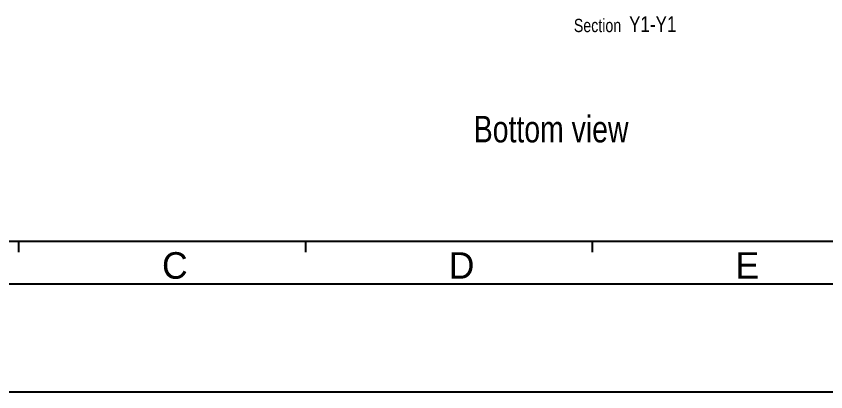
# Model space of a CAD drawing. Header units: millimetres. Extents: x 0 to 594, y 0 to 420.
# Drawn here: x 134 to 286.4, y 0 to 70.8 of the extents above; entities that cross this region are included whole.
import ezdxf

# ---------------------------------------------------------------- set-up
doc = ezdxf.new("R2010")
doc.units = ezdxf.units.MM
doc.header["$LTSCALE"] = 32.67
doc.layers.get('0').update_dxf_attribs({"linetype": 'CONTINUOUS'})
doc.styles.get("Standard").update_dxf_attribs({"font": 'txt', "width": 0.8})
doc.styles.add('TEXTSTYLE_2', font='txt')

msp = doc.modelspace()

# ---------------------------------------------------------------- linework, layer by layer
at = {"color": 7, "linetype": 'CONTINUOUS'}
for p, q in [((564.922, 28.309), (26.422, 28.309)), ((134.422, 28.309), (134.422, 26.309)), ((188.422, 28.309), (188.422, 26.309)), ((242.422, 28.309), (242.422, 26.309)), ((571.422, 20.309), (20.422, 20.309)), ((0, 0), (594, 0))]:
    msp.add_line(p, q, dxfattribs=at)

# ---------------------------------------------------------------- texts
at = {"color": 7, "linetype": 'CONTINUOUS', "line_spacing_factor": 0.9}
for s, insert, char_height, width, attachment_point in [('Section  \\H3.0;Y1-Y1', (258.296, 70.771), 2.5, 30, 3), ('Bottom view', (220.129, 51.996), 5, 44, 1)]:
    msp.add_mtext(s, dxfattribs=dict(at, insert=insert, char_height=char_height, width=width, attachment_point=attachment_point))
at = {"color": 7, "linetype": 'CONTINUOUS', "char_height": 5, "width": 5, "attachment_point": 1, "line_spacing_factor": 0.9, "style": 'TEXTSTYLE_2'}
for s, insert in [('C', (161.422, 26.309)), ('D', (215.422, 26.309)), ('E', (269.422, 26.309))]:
    msp.add_mtext(s, dxfattribs=dict(at, insert=insert))

doc.saveas('drawing.dxf')
